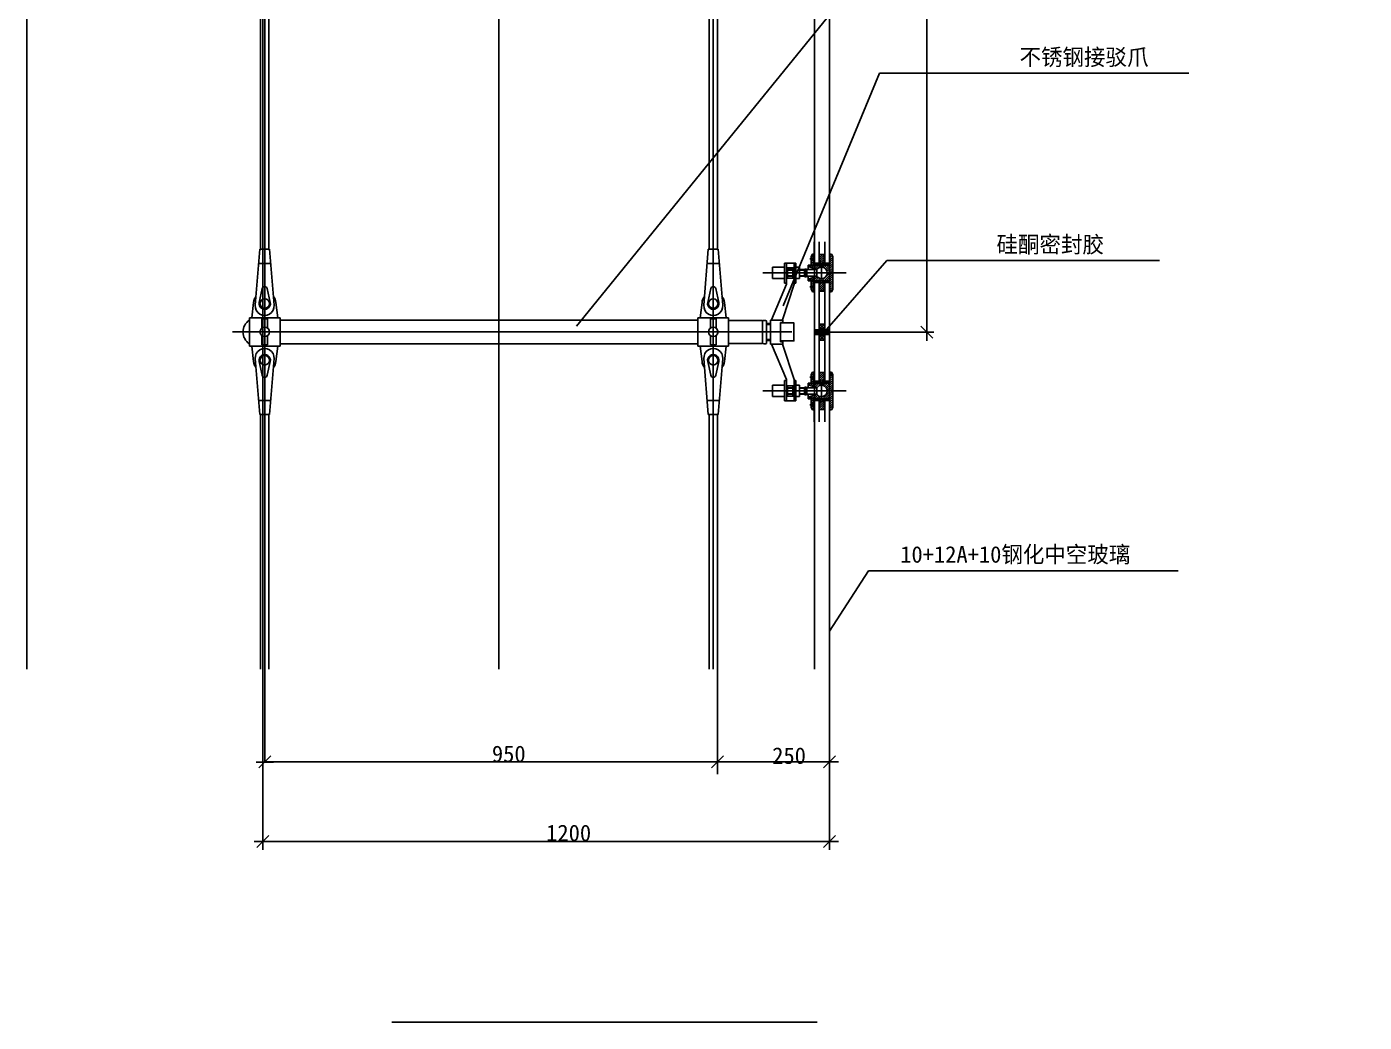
# Model space of a CAD drawing. Header units: metres. Extents: x 2140 to 4973, y 2412 to 6573.
# Drawn here: x 2140 to 4973, y 2412 to 4519 of the extents above; entities that cross this region are included whole.
import ezdxf

# ---------------------------------------------------------------- set-up
doc = ezdxf.new("R2010")
doc.units = ezdxf.units.M
for name, color, linetype in [('中心线', 1, 'Continuous'), ('剖面线', 1, 'Continuous'), ('尺寸', 6, 'Continuous'), ('文字层', 125, 'Continuous'), ('虚线', 5, 'Continuous')]:
    doc.layers.add(name, color=color, linetype=linetype)
doc.dimstyles.get("Standard").update_dxf_attribs({"dimtxt": 2.5, "dimasz": 2.5, "dimexe": 1.25, "dimexo": 0.625, "dimtad": 1, "dimcen": 2.5, "dimazin": 3, "dimtfac": 1, "dimtmove": 0, "dimatfit": 3})

# ---------------------------------------------------------------- blocks, each defined once
blk = doc.blocks.new('CC')
blk.add_line((-34.02, 0), (35.09, 0))
blk.add_lwpolyline([(-23.48, -23.39), (23.76, 23.82)])

msp = doc.modelspace()

# ---------------------------------------------------------------- hatches: boundary and pattern name
at = {"layer": '中心线'}
h = msp.add_hatch(dxfattribs=at)
h.set_pattern_fill('ANSI37', scale=0.2)
h.paths.add_polyline_path([(3818.3, 3879.65), (3818.3, 3877.65), (3808.22, 3877.65, -0.27), (3808.3, 3867.78), (3808.3, 3867.65), (3818.3, 3867.65), (3818.3, 3865.65), (3830.3, 3865.65), (3830.3, 3867.65), (3840.3, 3867.65, -0.28), (3840.3, 3877.65), (3830.3, 3877.65), (3830.3, 3879.65)])
at = {"layer": '剖面线'}
h = msp.add_hatch(dxfattribs=at)
h.set_pattern_fill('ANSI31')
h.paths.add_polyline_path([(3813.67, 3991.11), (3795.33, 3984.87), (3795.33, 3982.61), (3810.33, 3982.61), (3810.33, 3981.61), (3841.3, 3981.61), (3841.3, 3958.05), (3844.3, 3958.05), (3847.3, 3963.24), (3847.3, 3998.11), (3835.41, 3998.11, -0.41), (3823.41, 3986.11, -0.24)])
h.paths.add_polyline_path([(3847.3, 3998.11), (3847.3, 4032.98), (3844.37, 4038.05), (3841.3, 4038.05), (3841.3, 4014.61), (3810.33, 4014.61), (3810.33, 4013.61), (3795.33, 4013.61), (3795.33, 4011.35), (3813.67, 4005.11, -0.24), (3823.41, 4010.11, -0.25), (3833.41, 4004.75, -0.15), (3835.41, 3998.11)])
h = msp.add_hatch(dxfattribs=at)
h.set_pattern_fill('ANSI31')
h.paths.add_polyline_path([(3807.22, 3981.61), (3801.22, 3981.61), (3801.22, 3970.03), (3804.22, 3970.03), (3805.08, 3968.53), (3804.22, 3967.03), (3801.22, 3967.03), (3801.22, 3963.31), (3804.22, 3958.11), (3807.22, 3958.11)])
h.paths.add_polyline_path([(3801.22, 4014.61), (3807.22, 4014.61), (3807.22, 4038.11), (3804.22, 4038.11), (3801.22, 4032.92), (3801.22, 4029.2), (3804.22, 4029.2), (3805.08, 4027.7), (3804.22, 4026.2), (3801.22, 4026.2)])
h.paths.add_polyline_path([(3829.3, 4037.11), (3819.3, 4037.11), (3819.3, 4020.61), (3822.3, 4020.61), (3822.3, 4016.61), (3808.22, 4016.61), (3808.22, 4014.61), (3840.3, 4014.61), (3840.3, 4016.61), (3826.3, 4016.61), (3826.3, 4020.61), (3829.3, 4020.61)])
h.paths.add_polyline_path([(3819.3, 3959.11), (3829.3, 3959.11), (3829.3, 3975.61), (3826.3, 3975.61), (3826.3, 3979.61), (3840.3, 3979.61), (3840.3, 3981.61), (3808.3, 3981.61), (3808.3, 3979.61), (3822.3, 3979.61), (3822.3, 3975.61), (3819.3, 3975.61)])
h = msp.add_hatch(dxfattribs=at)
h.set_pattern_fill('ANSI37', scale=0.2)
h.paths.add_polyline_path([(3807.22, 3958.11), (3808.3, 3958.11), (3808.3, 3981.61), (3807.22, 3981.61)])
h.paths.add_polyline_path([(3808.22, 4038.11), (3807.22, 4038.11), (3807.22, 4014.61), (3808.22, 4014.61)])
h.paths.add_polyline_path([(3840.3, 4014.61), (3841.3, 4014.61), (3841.3, 4038.05), (3840.3, 4038.05)])
h.paths.add_polyline_path([(3840.3, 3958.05), (3841.3, 3958.05), (3841.3, 3981.61), (3840.3, 3981.61)])
h = msp.add_hatch(dxfattribs=at)
h.set_pattern_fill('ANSI37', scale=0.25)
h.paths.add_polyline_path([(3818.3, 3977.61), (3818.3, 3959.11), (3819.3, 3959.11), (3819.3, 3975.61), (3822.3, 3975.61), (3822.3, 3979.61), (3808.3, 3979.61), (3808.3, 3977.61)])
h.paths.add_polyline_path([(3826.3, 3979.61), (3826.3, 3975.61), (3829.3, 3975.61), (3829.3, 3959.11), (3830.3, 3959.11), (3830.3, 3977.61), (3840.3, 3977.61), (3840.3, 3979.61)])
h.paths.add_polyline_path([(3826.3, 4020.61), (3826.3, 4016.61), (3840.3, 4016.61), (3840.3, 4018.61), (3830.3, 4018.61), (3830.3, 4037.11), (3829.3, 4037.11), (3829.3, 4020.61)])
h.paths.add_polyline_path([(3822.3, 4020.61), (3819.3, 4020.61), (3819.3, 4037.11), (3818.3, 4037.11), (3818.3, 4018.61), (3808.22, 4018.61), (3808.22, 4016.61), (3822.3, 4016.61)])
h = msp.add_hatch(dxfattribs=at)
h.set_pattern_fill('ANSI31')
h.paths.add_polyline_path([(3847.3, 3782.98), (3844.3, 3788.17), (3841.3, 3788.17), (3841.3, 3764.61), (3810.33, 3764.61), (3810.33, 3763.61), (3795.33, 3763.61), (3795.33, 3761.35), (3813.67, 3755.11, -0.24), (3823.41, 3760.11, -0.41), (3835.41, 3748.11), (3847.3, 3748.11)])
h.paths.add_polyline_path([(3847.3, 3748.11), (3835.41, 3748.11, -0.15), (3833.41, 3741.48, -0.25), (3823.41, 3736.11, -0.24), (3813.67, 3741.11), (3795.33, 3734.87), (3795.33, 3732.61), (3810.33, 3732.61), (3810.33, 3731.61), (3841.3, 3731.61), (3841.3, 3708.17), (3844.37, 3708.17), (3847.3, 3713.24)])
h = msp.add_hatch(dxfattribs=at)
h.set_pattern_fill('ANSI31')
h.paths.add_polyline_path([(3807.22, 3788.11), (3804.22, 3788.11), (3801.22, 3782.92), (3801.22, 3779.2), (3804.22, 3779.2), (3805.08, 3777.7), (3804.22, 3776.2), (3801.22, 3776.2), (3801.22, 3764.61), (3807.22, 3764.61)])
h.paths.add_polyline_path([(3801.22, 3720.03), (3804.22, 3720.03), (3805.08, 3718.53), (3804.22, 3717.03), (3801.22, 3717.03), (3801.22, 3713.31), (3804.22, 3708.11), (3807.22, 3708.11), (3807.22, 3731.61), (3801.22, 3731.61)])
h.paths.add_polyline_path([(3829.3, 3725.61), (3826.3, 3725.61), (3826.3, 3729.61), (3840.3, 3729.61), (3840.3, 3731.61), (3808.22, 3731.61), (3808.22, 3729.61), (3822.3, 3729.61), (3822.3, 3725.61), (3819.3, 3725.61), (3819.3, 3709.11), (3829.3, 3709.11)])
h.paths.add_polyline_path([(3819.3, 3770.61), (3822.3, 3770.61), (3822.3, 3766.61), (3808.3, 3766.61), (3808.3, 3764.61), (3840.3, 3764.61), (3840.3, 3766.61), (3826.3, 3766.61), (3826.3, 3770.61), (3829.3, 3770.61), (3829.3, 3787.11), (3819.3, 3787.11)])
h = msp.add_hatch(dxfattribs=at)
h.set_pattern_fill('ANSI37', scale=0.2)
h.paths.add_polyline_path([(3808.3, 3788.11), (3807.22, 3788.11), (3807.22, 3764.61), (3808.3, 3764.61)])
h.paths.add_polyline_path([(3808.22, 3731.61), (3807.22, 3731.61), (3807.22, 3708.11), (3808.22, 3708.11)])
h.paths.add_polyline_path([(3841.3, 3731.61), (3840.3, 3731.61), (3840.3, 3708.17), (3841.3, 3708.17)])
h.paths.add_polyline_path([(3841.3, 3788.17), (3840.3, 3788.17), (3840.3, 3764.61), (3841.3, 3764.61)])
h = msp.add_hatch(dxfattribs=at)
h.set_pattern_fill('ANSI37', scale=0.25)
h.paths.add_polyline_path([(3818.3, 3768.61), (3808.3, 3768.61), (3808.3, 3766.61), (3822.3, 3766.61), (3822.3, 3770.61), (3819.3, 3770.61), (3819.3, 3787.11), (3818.3, 3787.11)])
h.paths.add_polyline_path([(3840.3, 3766.61), (3840.3, 3768.61), (3830.3, 3768.61), (3830.3, 3787.11), (3829.3, 3787.11), (3829.3, 3770.61), (3826.3, 3770.61), (3826.3, 3766.61)])
h.paths.add_polyline_path([(3829.3, 3725.61), (3829.3, 3709.11), (3830.3, 3709.11), (3830.3, 3727.61), (3840.3, 3727.61), (3840.3, 3729.61), (3826.3, 3729.61), (3826.3, 3725.61)])
h.paths.add_polyline_path([(3822.3, 3729.61), (3808.22, 3729.61), (3808.22, 3727.61), (3818.3, 3727.61), (3818.3, 3709.11), (3819.3, 3709.11), (3819.3, 3725.61), (3822.3, 3725.61)])

# ---------------------------------------------------------------- linework, layer by layer
for p, q in [((3808.3, 6573.45), (3808.3, 3159.04)), ((3840.3, 6573.45), (3840.3, 3159.04)), ((2635.22, 5848.11), (2635.22, 4048.11)), ((2653.22, 5848.11), (2653.22, 4048.11)), ((3585.22, 5848.11), (3585.22, 4048.11)), ((3603.22, 5848.11), (3603.22, 4048.11)), ((3808.22, 4014.61), (3808.22, 4063.77)), ((3818.3, 4018.61), (3818.3, 4063.54)), ((3830.3, 4018.61), (3830.3, 4063.77)), ((3840.3, 4063.74), (3840.3, 4014.61)), ((2633.7, 4048.11), (2624.28, 3929.7)), ((2633.7, 4048.11), (2654.74, 4048.11)), ((2654.74, 4048.11), (2664.16, 3929.7)), ((3583.7, 4048.11), (3574.28, 3929.7)), ((3604.74, 4048.11), (3583.7, 4048.11)), ((3604.74, 4048.11), (3614.16, 3929.7)), ((3804.22, 4038.11), (3801.22, 4032.92)), ((3801.22, 4032.92), (3801.22, 4014.61)), ((3801.22, 4029.2), (3804.22, 4029.2)), ((3801.22, 4026.2), (3804.22, 4026.2)), ((3808.22, 4038.11), (3804.22, 4038.11)), ((3805.08, 4027.7), (3804.22, 4029.2)), ((3804.22, 4029.2), (3804.22, 4026.2)), ((3804.22, 4026.2), (3805.08, 4027.7)), ((3807.22, 4038.11), (3807.22, 4014.61)), ((3818.3, 4037.11), (3830.3, 4037.11)), ((3819.3, 4037.11), (3819.3, 4020.61)), ((3829.3, 4037.11), (3829.3, 4020.61)), ((3840.3, 4038.05), (3844.3, 4038.05)), ((3841.3, 4014.61), (3841.3, 4038.05)), ((3841.3, 4014.61), (3841.3, 4038.05)), ((3844.35, 4038.08), (3847.3, 4032.98)), ((3847.3, 3998.11), (3847.3, 4032.98)), ((2631.31, 4018.11), (2657.13, 4018.11)), ((3607.13, 4018.11), (3581.31, 4018.11)), ((3719.6, 4010.11), (3745.24, 4010.11)), ((3719.6, 4010.11), (3719.6, 3986.11)), ((3749.24, 4018.95), (3745.24, 4018.95)), ((3745.24, 4018.95), (3745.24, 3976.19)), ((3765.24, 4018.95), (3749.24, 4018.95)), ((3749.24, 3973.95), (3749.24, 4018.95)), ((3749.24, 4009.11), (3765.24, 4009.11)), ((3751.24, 4008.61), (3749.24, 4008.61)), ((3751.24, 4008.61), (3751.24, 3987.61)), ((3751.24, 4005.11), (3763.03, 4005.11)), ((3751.24, 4004.11), (3763.03, 4004.11)), ((3763.03, 4008.61), (3765.03, 4008.61)), ((3763.03, 4008.61), (3763.03, 3987.61)), ((3769.05, 4018.95), (3765.24, 4018.95)), ((3765.24, 3973.95), (3765.24, 4018.95)), ((3769.05, 4018.95), (3769.05, 3976.19)), ((3769.05, 4010.11), (3777.05, 4010.11)), ((3777.05, 4010.11), (3777.05, 3986.11)), ((3777.05, 4005.11), (3787.4, 4005.11)), ((3777.05, 4004.11), (3787.4, 4004.11)), ((3787.4, 4005.11), (3788.4, 4006.11)), ((3787.4, 4005.11), (3788.4, 4006.11)), ((3787.4, 3991.11), (3787.4, 4005.11)), ((3787.4, 3991.11), (3787.4, 4005.11)), ((3788.4, 3990.11), (3788.4, 4006.11)), ((3788.4, 4006.11), (3791.4, 4006.11)), ((3788.4, 3990.11), (3788.4, 4006.11)), ((3788.4, 4006.11), (3791.4, 4006.11)), ((3791.4, 3990.11), (3791.4, 4006.11)), ((3792.4, 4005.11), (3791.4, 4006.11)), ((3791.4, 3990.11), (3791.4, 4006.11)), ((3792.4, 4005.11), (3791.4, 4006.11)), ((3792.4, 4005.11), (3813.67, 4005.11)), ((3792.4, 3991.11), (3792.4, 4005.11)), ((3792.4, 3991.11), (3792.4, 4005.11)), ((3795.33, 4005.11), (3795.33, 4014.61)), ((3795.33, 4014.61), (3841.3, 4014.61)), ((3795.33, 4014.61), (3841.3, 4014.61)), ((3795.33, 4013.61), (3810.33, 4013.61)), ((3813.67, 4005.11), (3795.33, 4011.35)), ((3808.22, 4018.61), (3818.3, 4018.61)), ((3808.22, 4016.61), (3822.3, 4016.61)), ((3808.22, 4014.61), (3840.3, 4014.61)), ((3810.33, 4013.61), (3810.33, 4014.61)), ((3813.67, 3991.11), (3813.67, 4005.11)), ((3819.3, 4020.61), (3822.3, 4020.61)), ((3822.3, 4020.61), (3822.3, 4016.61)), ((3823.41, 4010.11), (3823.41, 4011.11)), ((3826.3, 4020.61), (3826.3, 4016.61)), ((3829.3, 4020.61), (3826.3, 4020.61)), ((3840.3, 4016.61), (3826.3, 4016.61)), ((3840.3, 4018.61), (3830.3, 4018.61)), ((3847.3, 3963.24), (3847.3, 3998.11)), ((3749.24, 3973.95), (3717.57, 3899.07)), ((3719.6, 3986.11), (3745.24, 3986.11)), ((3765.24, 3973.95), (3740.49, 3899.07)), ((3749.24, 3976.19), (3745.24, 3976.19)), ((3751.24, 3987.61), (3749.24, 3987.61)), ((3749.24, 3987.11), (3765.24, 3987.11)), ((3751.24, 3992.11), (3763.03, 3992.11)), ((3751.24, 3991.11), (3763.03, 3991.11)), ((3763.03, 3987.61), (3765.03, 3987.61)), ((3769.05, 3976.19), (3765.24, 3976.19)), ((3769.05, 3986.11), (3777.05, 3986.11)), ((3777.05, 3992.11), (3787.4, 3992.11)), ((3777.05, 3991.11), (3787.4, 3991.11)), ((3787.4, 3991.11), (3788.4, 3990.11)), ((3787.4, 3991.11), (3788.4, 3990.11)), ((3788.4, 3990.11), (3791.4, 3990.11)), ((3788.4, 3990.11), (3791.4, 3990.11)), ((3792.4, 3991.11), (3791.4, 3990.11)), ((3792.4, 3991.11), (3791.4, 3990.11)), ((3792.4, 3991.11), (3813.67, 3991.11)), ((3795.33, 3991.11), (3795.33, 3981.61)), ((3813.67, 3991.11), (3795.33, 3984.87)), ((3795.33, 3982.61), (3810.33, 3982.61)), ((3795.33, 3981.61), (3841.3, 3981.61)), ((3795.33, 3981.61), (3841.3, 3981.61)), ((3801.22, 3963.31), (3801.22, 3981.61)), ((3801.22, 3970.03), (3804.22, 3970.03)), ((3801.22, 3967.03), (3804.22, 3967.03)), ((3804.22, 3970.03), (3805.08, 3968.53)), ((3804.22, 3967.03), (3804.22, 3970.03)), ((3805.08, 3968.53), (3804.22, 3967.03)), ((3807.22, 3981.61), (3807.22, 3958.11)), ((3808.22, 3981.61), (3840.3, 3981.61)), ((3808.22, 3979.61), (3822.3, 3979.61)), ((3808.22, 3977.61), (3818.3, 3977.61)), ((3808.3, 3981.61), (3808.3, 3877.65)), ((3810.33, 3982.61), (3810.33, 3981.61)), ((3818.3, 3977.61), (3818.3, 3877.65)), ((3819.3, 3975.61), (3822.3, 3975.61)), ((3819.3, 3959.11), (3819.3, 3975.61)), ((3822.3, 3975.61), (3822.3, 3979.61)), ((3823.41, 3986.11), (3823.41, 3985.11)), ((3826.3, 3975.61), (3826.3, 3979.61)), ((3840.3, 3979.61), (3826.3, 3979.61)), ((3829.3, 3975.61), (3826.3, 3975.61)), ((3829.3, 3959.11), (3829.3, 3975.61)), ((3830.3, 3977.61), (3830.3, 3877.65)), ((3840.3, 3977.61), (3830.3, 3977.61)), ((3840.3, 3877.65), (3840.3, 3981.61)), ((3841.3, 3958.05), (3841.3, 3981.61)), ((2632.49, 3935.62), (2638.72, 3964.76)), ((2655.95, 3935.62), (2649.72, 3964.76)), ((3582.49, 3935.62), (3588.72, 3964.76)), ((3605.95, 3935.62), (3599.72, 3964.76)), ((3804.22, 3958.11), (3801.22, 3963.31)), ((3808.22, 3958.11), (3804.22, 3958.11)), ((3818.3, 3959.11), (3830.3, 3959.11)), ((3840.3, 3958.05), (3844.3, 3958.05)), ((3844.35, 3958.14), (3847.3, 3963.24)), ((2616.72, 3903.11), (2620.37, 3935.78)), ((2671.72, 3903.11), (2668.07, 3935.78)), ((3566.72, 3903.11), (3570.37, 3935.78)), ((3621.72, 3903.11), (3618.07, 3935.78)), ((2611.72, 3843.11), (2611.72, 3903.11)), ((2676.22, 3903.11), (2611.72, 3903.11)), ((2676.72, 3903.11), (2611.72, 3903.11)), ((2638.22, 3881.11), (2638.22, 3900.61)), ((2638.22, 3900.61), (2650.22, 3900.61)), ((2650.22, 3881.11), (2650.22, 3900.61)), ((2676.72, 3843.11), (2676.72, 3903.11)), ((3561.72, 3898.11), (2676.72, 3898.11)), ((3561.72, 3843.11), (3561.72, 3903.11)), ((3561.72, 3903.11), (3626.72, 3903.11)), ((3562.22, 3903.11), (3626.72, 3903.11)), ((3600.22, 3900.61), (3588.22, 3900.61)), ((3588.22, 3881.11), (3588.22, 3900.61)), ((3600.22, 3881.11), (3600.22, 3900.61)), ((3626.72, 3843.11), (3626.72, 3903.11)), ((3626.72, 3897.65), (3698.74, 3897.65)), ((3698.74, 3897.63), (3698.73, 3897.65)), ((3698.74, 3873.11), (3698.74, 3897.65)), ((3698.74, 3896.6), (3700.39, 3897.65)), ((3700.39, 3897.65), (3705.09, 3897.65)), ((3706.74, 3896.6), (3705.09, 3897.65)), ((3706.74, 3873.11), (3706.74, 3896.6)), ((3715.24, 3891.11), (3706.74, 3891.11)), ((3715.24, 3889.11), (3706.74, 3889.11)), ((3715.24, 3898.15), (3715.24, 3873.11)), ((3715.24, 3898.15), (3741.24, 3898.15)), ((3736.24, 3893.15), (3736.24, 3852.15)), ((3736.24, 3893.15), (3741.24, 3893.15)), ((3736.24, 3888.45), (3736.24, 3856.84)), ((3741.24, 3898.15), (3741.24, 3893.15)), ((3818.3, 3889.65), (3830.3, 3889.65)), ((3818.3, 3889.65), (3830.3, 3879.65)), ((3818.3, 3879.65), (3830.3, 3889.65)), ((2638.22, 3845.61), (2638.22, 3865.11)), ((2650.22, 3845.61), (2650.22, 3865.11)), ((3588.22, 3845.61), (3588.22, 3865.11)), ((3600.22, 3845.61), (3600.22, 3865.11)), ((3698.74, 3847.65), (3698.74, 3873.11)), ((3706.74, 3848.7), (3706.74, 3873.11)), ((3715.24, 3857.11), (3706.74, 3857.11)), ((3715.24, 3855.11), (3706.74, 3855.11)), ((3715.24, 3873.11), (3715.24, 3847.15)), ((3808.22, 3877.65), (3818.3, 3877.65)), ((3808.22, 3867.65), (3818.3, 3867.65)), ((3808.3, 3764.61), (3808.3, 3867.78)), ((3818.3, 3879.65), (3830.3, 3879.65)), ((3818.3, 3768.61), (3818.3, 3867.65)), ((3818.3, 3865.65), (3830.3, 3855.65)), ((3818.3, 3855.65), (3830.3, 3865.65)), ((3818.3, 3865.65), (3830.3, 3865.65)), ((3818.3, 3855.65), (3830.3, 3855.65)), ((3830.3, 3877.65), (3840.3, 3877.65)), ((3830.3, 3768.61), (3830.3, 3867.65)), ((3830.3, 3867.65), (3840.3, 3867.65)), ((3840.3, 3877.65), (3840.3, 3867.65)), ((3840.3, 3867.65), (3840.3, 3764.61)), ((2676.72, 3843.11), (2611.72, 3843.11)), ((2676.22, 3843.11), (2611.72, 3843.11)), ((2616.72, 3843.11), (2620.37, 3810.45)), ((2638.22, 3845.61), (2650.22, 3845.61)), ((2671.72, 3843.11), (2668.07, 3810.45)), ((3561.72, 3848.11), (2676.72, 3848.11)), ((3626.22, 3843.11), (3561.72, 3843.11)), ((3626.72, 3843.11), (3561.72, 3843.11)), ((3566.72, 3843.11), (3570.37, 3810.45)), ((3588.22, 3845.61), (3600.22, 3845.61)), ((3621.72, 3843.11), (3618.07, 3810.45)), ((3626.72, 3848.57), (3698.74, 3848.57)), ((3700.39, 3847.65), (3705.09, 3847.65)), ((3706.74, 3848.7), (3705.09, 3847.65)), ((3715.24, 3847.15), (3741.24, 3847.15)), ((3749.24, 3772.27), (3717.57, 3847.15)), ((3736.24, 3852.15), (3741.24, 3852.15)), ((3765.24, 3772.27), (3740.49, 3847.15)), ((3741.24, 3852.15), (3741.24, 3847.15)), ((2633.7, 3698.11), (2624.28, 3816.53)), ((2632.49, 3810.6), (2638.72, 3781.46)), ((2655.95, 3810.6), (2649.72, 3781.46)), ((2654.74, 3698.11), (2664.16, 3816.53)), ((3583.7, 3698.11), (3574.28, 3816.53)), ((3582.49, 3810.6), (3588.72, 3781.46)), ((3605.95, 3810.6), (3599.72, 3781.46)), ((3604.74, 3698.11), (3614.16, 3816.53)), ((3749.24, 3770.03), (3745.24, 3770.03)), ((3745.24, 3727.27), (3745.24, 3770.03)), ((3749.24, 3772.27), (3749.24, 3727.27)), ((3765.24, 3772.27), (3765.24, 3727.27)), ((3769.05, 3770.03), (3765.24, 3770.03)), ((3769.05, 3727.27), (3769.05, 3770.03)), ((3804.22, 3788.11), (3801.22, 3782.92)), ((3801.22, 3782.92), (3801.22, 3764.61)), ((3801.22, 3779.2), (3804.22, 3779.2)), ((3801.22, 3776.2), (3804.22, 3776.2)), ((3808.22, 3788.11), (3804.22, 3788.11)), ((3804.22, 3779.2), (3804.22, 3776.2)), ((3805.08, 3777.7), (3804.22, 3779.2)), ((3804.22, 3776.2), (3805.08, 3777.7)), ((3807.22, 3764.61), (3807.22, 3788.11)), ((3808.22, 3768.61), (3818.3, 3768.61)), ((3818.3, 3787.11), (3830.3, 3787.11)), ((3819.3, 3787.11), (3819.3, 3770.61)), ((3819.3, 3770.61), (3822.3, 3770.61)), ((3822.3, 3770.61), (3822.3, 3766.61)), ((3826.3, 3770.61), (3826.3, 3766.61)), ((3829.3, 3770.61), (3826.3, 3770.61)), ((3829.3, 3787.11), (3829.3, 3770.61)), ((3840.3, 3768.61), (3830.3, 3768.61)), ((3840.3, 3788.17), (3844.3, 3788.17)), ((3841.3, 3788.17), (3841.3, 3764.61)), ((3844.35, 3788.08), (3847.3, 3782.98)), ((3847.3, 3782.98), (3847.3, 3748.11)), ((3719.6, 3736.11), (3719.6, 3760.11)), ((3719.6, 3760.11), (3745.24, 3760.11)), ((3749.24, 3759.11), (3765.24, 3759.11)), ((3751.24, 3758.61), (3749.24, 3758.61)), ((3751.24, 3737.61), (3751.24, 3758.61)), ((3751.24, 3755.11), (3763.03, 3755.11)), ((3751.24, 3754.11), (3763.03, 3754.11)), ((3751.24, 3742.11), (3763.03, 3742.11)), ((3751.24, 3741.11), (3763.03, 3741.11)), ((3763.03, 3737.61), (3763.03, 3758.61)), ((3763.03, 3758.61), (3765.03, 3758.61)), ((3769.05, 3760.11), (3777.05, 3760.11)), ((3777.05, 3736.11), (3777.05, 3760.11)), ((3777.05, 3755.11), (3787.4, 3755.11)), ((3777.05, 3754.11), (3787.4, 3754.11)), ((3777.05, 3742.11), (3787.4, 3742.11)), ((3777.05, 3741.11), (3787.4, 3741.11)), ((3787.4, 3755.11), (3788.4, 3756.11)), ((3787.4, 3755.11), (3788.4, 3756.11)), ((3787.4, 3755.11), (3787.4, 3741.11)), ((3787.4, 3755.11), (3787.4, 3741.11)), ((3787.4, 3741.11), (3788.4, 3740.11)), ((3787.4, 3741.11), (3788.4, 3740.11)), ((3788.4, 3756.11), (3791.4, 3756.11)), ((3788.4, 3756.11), (3788.4, 3740.11)), ((3788.4, 3756.11), (3791.4, 3756.11)), ((3788.4, 3756.11), (3788.4, 3740.11)), ((3788.4, 3740.11), (3791.4, 3740.11)), ((3788.4, 3740.11), (3791.4, 3740.11)), ((3792.4, 3755.11), (3791.4, 3756.11)), ((3791.4, 3756.11), (3791.4, 3740.11)), ((3792.4, 3755.11), (3791.4, 3756.11)), ((3791.4, 3756.11), (3791.4, 3740.11)), ((3792.4, 3741.11), (3791.4, 3740.11)), ((3792.4, 3741.11), (3791.4, 3740.11)), ((3792.4, 3755.11), (3792.4, 3741.11)), ((3792.4, 3755.11), (3792.4, 3741.11)), ((3792.4, 3755.11), (3813.67, 3755.11)), ((3792.4, 3741.11), (3813.67, 3741.11)), ((3795.33, 3755.11), (3795.33, 3764.61)), ((3795.33, 3764.61), (3841.3, 3764.61)), ((3795.33, 3764.61), (3841.3, 3764.61)), ((3795.33, 3763.61), (3810.33, 3763.61)), ((3813.67, 3755.11), (3795.33, 3761.35)), ((3813.67, 3741.11), (3795.33, 3734.87)), ((3795.33, 3741.11), (3795.33, 3731.61)), ((3808.22, 3766.61), (3822.3, 3766.61)), ((3808.22, 3764.61), (3840.3, 3764.61)), ((3810.33, 3763.61), (3810.33, 3764.61)), ((3813.67, 3755.11), (3813.67, 3741.11)), ((3823.41, 3760.11), (3823.41, 3761.11)), ((3840.3, 3766.61), (3826.3, 3766.61)), ((3847.3, 3748.11), (3847.3, 3713.24)), ((2631.31, 3728.11), (2657.13, 3728.11)), ((3607.13, 3728.11), (3581.31, 3728.11)), ((3719.6, 3736.11), (3745.24, 3736.11)), ((3749.24, 3727.27), (3745.24, 3727.27)), ((3751.24, 3737.61), (3749.24, 3737.61)), ((3749.24, 3737.11), (3765.24, 3737.11)), ((3765.24, 3727.27), (3749.24, 3727.27)), ((3763.03, 3737.61), (3765.03, 3737.61)), ((3769.05, 3727.27), (3765.24, 3727.27)), ((3769.05, 3736.11), (3777.05, 3736.11)), ((3795.33, 3732.61), (3810.33, 3732.61)), ((3795.33, 3731.61), (3841.3, 3731.61)), ((3795.33, 3731.61), (3841.3, 3731.61)), ((3801.22, 3713.31), (3801.22, 3731.61)), ((3801.22, 3720.03), (3804.22, 3720.03)), ((3801.22, 3717.03), (3804.22, 3717.03)), ((3804.22, 3708.11), (3801.22, 3713.31)), ((3804.22, 3717.03), (3804.22, 3720.03)), ((3804.22, 3720.03), (3805.08, 3718.53)), ((3805.08, 3718.53), (3804.22, 3717.03)), ((3807.22, 3708.11), (3807.22, 3731.61)), ((3808.22, 3731.61), (3808.22, 3682.45)), ((3808.22, 3731.61), (3840.3, 3731.61)), ((3808.22, 3729.61), (3822.3, 3729.61)), ((3808.22, 3727.61), (3818.3, 3727.61)), ((3810.33, 3732.61), (3810.33, 3731.61)), ((3818.3, 3727.61), (3818.3, 3682.68)), ((3819.3, 3725.61), (3822.3, 3725.61)), ((3819.3, 3709.11), (3819.3, 3725.61)), ((3822.3, 3725.61), (3822.3, 3729.61)), ((3823.41, 3736.11), (3823.41, 3735.11)), ((3826.3, 3725.61), (3826.3, 3729.61)), ((3840.3, 3729.61), (3826.3, 3729.61)), ((3829.3, 3725.61), (3826.3, 3725.61)), ((3829.3, 3709.11), (3829.3, 3725.61)), ((3830.3, 3727.61), (3830.3, 3682.45)), ((3840.3, 3727.61), (3830.3, 3727.61)), ((3840.3, 3682.48), (3840.3, 3731.61)), ((3841.3, 3731.61), (3841.3, 3708.17)), ((3841.3, 3731.61), (3841.3, 3708.17)), ((3844.35, 3708.14), (3847.3, 3713.24)), ((2633.7, 3698.11), (2654.74, 3698.11)), ((2635.22, 3698.11), (2635.22, 3159.04)), ((2653.22, 3698.11), (2653.22, 3159.04)), ((3604.74, 3698.11), (3583.7, 3698.11)), ((3585.22, 3698.11), (3585.22, 3159.04)), ((3603.22, 3698.11), (3603.22, 3159.04)), ((3808.22, 3708.11), (3804.22, 3708.11)), ((3818.3, 3709.11), (3830.3, 3709.11)), ((3840.3, 3708.17), (3844.3, 3708.17))]:
    msp.add_line(p, q)
msp.add_lwpolyline([(3736.24, 3854.08), (3764.96, 3854.08), (3764.96, 3892.15), (3736.24, 3892.15)], close=True)
for centre in [(2644.22, 3933.11), (3594.22, 3933.11), (2644.22, 3873.11), (3594.22, 3873.11), (2644.22, 3813.11), (3594.22, 3813.11)]:
    msp.add_circle(centre, 10)
for centre, radius, start, end in [((3823.41, 3998.11), 12, 90, 144.31), ((3823.41, 3998.11), 12, 33.56, 90), ((3823.41, 3998.11), 12, 270, 33.56), ((2644.22, 3963.58), 5.63, 12.08, 167.92), ((3594.22, 3963.58), 5.63, 12.08, 167.92), ((3823.41, 3998.11), 12, 215.69, 270), ((2644.22, 3933.11), 24, 140.22, 173.63), ((2644.22, 3933.11), 24, 6.37, 39.78), ((3594.22, 3933.11), 24, 140.22, 173.63), ((3594.22, 3933.11), 24, 6.37, 39.78), ((2644.22, 3928.11), 20, 175.45, 4.55), ((2644.22, 3933.11), 12, 167.92, 12.08), ((3594.22, 3928.11), 20, 175.45, 4.55), ((3594.22, 3933.11), 12, 167.92, 12.08), ((2628.15, 3873.11), 29.92, 123.31, 236.69), ((3799.97, 3872.65), 9.65, 328.78, 31.22), ((3848.55, 3872.65), 9.65, 148.78, 211.22), ((2644.22, 3818.11), 20, 355.45, 184.55), ((2644.22, 3813.11), 12, 347.92, 192.08), ((3594.22, 3818.11), 20, 355.45, 184.55), ((3594.22, 3813.11), 12, 347.92, 192.08), ((2644.22, 3813.11), 24, 186.37, 219.78), ((2644.22, 3813.11), 24, 320.22, 353.63), ((3594.22, 3813.11), 24, 186.37, 219.78), ((3594.22, 3813.11), 24, 320.22, 353.63), ((2644.22, 3782.64), 5.63, 192.08, 347.92), ((3594.22, 3782.64), 5.63, 192.08, 347.92), ((3823.41, 3748.11), 12, 90, 144.31), ((3823.41, 3748.11), 12, 215.69, 270), ((3823.41, 3748.11), 12, 326.44, 90), ((3823.41, 3748.11), 12, 270, 326.44)]:
    msp.add_arc(centre, radius, start, end)
at = {"layer": '中心线'}
for p, q in [((2640.3, 6573.45), (2640.3, 3159.04)), ((2644.22, 5963.11), (2644.22, 3933.11)), ((3594.22, 5963.11), (3594.22, 3933.11)), ((3798.36, 4027.7), (3806.36, 4027.7)), ((3698.92, 3998.11), (3875.94, 3998.11)), ((3698.92, 3998.11), (3875.94, 3998.11)), ((3823.41, 4011.41), (3823.41, 3985.26)), ((2644.22, 3773.02), (2644.22, 3968.55)), ((3594.22, 3773.02), (3594.22, 3968.55)), ((3798.36, 3968.53), (3806.36, 3968.53)), ((3760.31, 3873.11), (2575.81, 3873.11)), ((2644.22, 3813.11), (2644.22, 3159.04)), ((3594.22, 3813.11), (3594.22, 3159.04)), ((3798.36, 3777.7), (3806.36, 3777.7)), ((3698.92, 3748.11), (3875.94, 3748.11)), ((3698.92, 3748.11), (3875.94, 3748.11)), ((3823.41, 3734.82), (3823.41, 3760.96)), ((3798.36, 3718.53), (3806.36, 3718.53))]:
    msp.add_line(p, q, dxfattribs=at)
at = {"layer": '尺寸'}
for p, q in [((4046.38, 3872.77), (4046.38, 6022.53)), ((3840.36, 3872.65), (4061.4, 3872.65)), ((2640.3, 3239.89), (2640.3, 2776.97)), ((3840.3, 3239.89), (3840.3, 2776.97)), ((2644.22, 3158.98), (2644.22, 2962.57)), ((3603.22, 3158.98), (3603.22, 2936.67)), ((3840.3, 3139.89), (3840.3, 2958.78)), ((2644.34, 2962.75), (3840.3, 2962.75)), ((3840.42, 2958.96), (3840.54, 2958.96)), ((3840.18, 2793.97), (2640.42, 2793.97))]:
    msp.add_line(p, q, dxfattribs=at)
for points in [[(3840.42, 2958.98), (3840.42, 2958.94), (3840.3, 2958.96)], [(2640.42, 2793.99), (2640.42, 2793.95), (2640.3, 2793.97)], [(3840.18, 2793.99), (3840.18, 2793.95), (3840.3, 2793.97)]]:
    msp.add_solid(points, dxfattribs=at)
at = {"layer": '文字层'}
msp.add_line((2913.64, 2411.65), (3814.51, 2411.65), dxfattribs=at)
at = {"layer": '虚线'}
for p, q in [((2140.3, 6573.45), (2140.3, 3159.04)), ((3140.3, 6573.45), (3140.3, 3159.04))]:
    msp.add_line(p, q, dxfattribs=at)

# ---------------------------------------------------------------- block references
at = {"xscale": 0.54, "yscale": 0.54, "zscale": 0.54, "rotation": 90}
msp.add_blockref('CC', (4046.38, 3872.77), dxfattribs=at)
at = {"xscale": 0.54, "yscale": 0.54, "zscale": 0.54}
for p in [(2644.22, 2962.57), (3603.22, 2962.75), (3840.3, 2962.75), (2640.3, 2793.97), (3840.3, 2793.97)]:
    msp.add_blockref('CC', p, dxfattribs=at)

# ---------------------------------------------------------------- texts
at = {"layer": '尺寸', "char_height": 35, "attachment_point": 1}
for s, insert in [('\\A1;950', (3125.42, 2997.37)), ('\\A1;250', (3718.96, 2993.58)), ('\\A1;1200', (3240.3, 2829.99))]:
    msp.add_mtext(s, dxfattribs=dict(at, insert=insert))
at = {"layer": '文字层'}
for s, p in [('不锈钢接驳爪', (4242.81, 4437.54)), ('硅酮密封胶', (4194.02, 4040.82)), ('10+12A+10钢化中空玻璃', (3990.11, 3384.58))]:
    msp.add_text(s, height=35, dxfattribs=at).set_placement(p)

# ---------------------------------------------------------------- leaders
for points in [[(3304.82, 3885.35), (4247.7, 5046.02), (4972.82, 5046.02)], [(3742.15, 3928.54), (3946.02, 4421.31), (4601.09, 4421.31)], [(3829.82, 3873.03), (3961.49, 4024.59), (4539.53, 4024.59)], [(3840.3, 3239.95), (3922.81, 3367.34), (4578.75, 3367.34)]]:
    msp.add_leader(points, dimstyle='Standard', dxfattribs=at)

doc.saveas('drawing.dxf')
